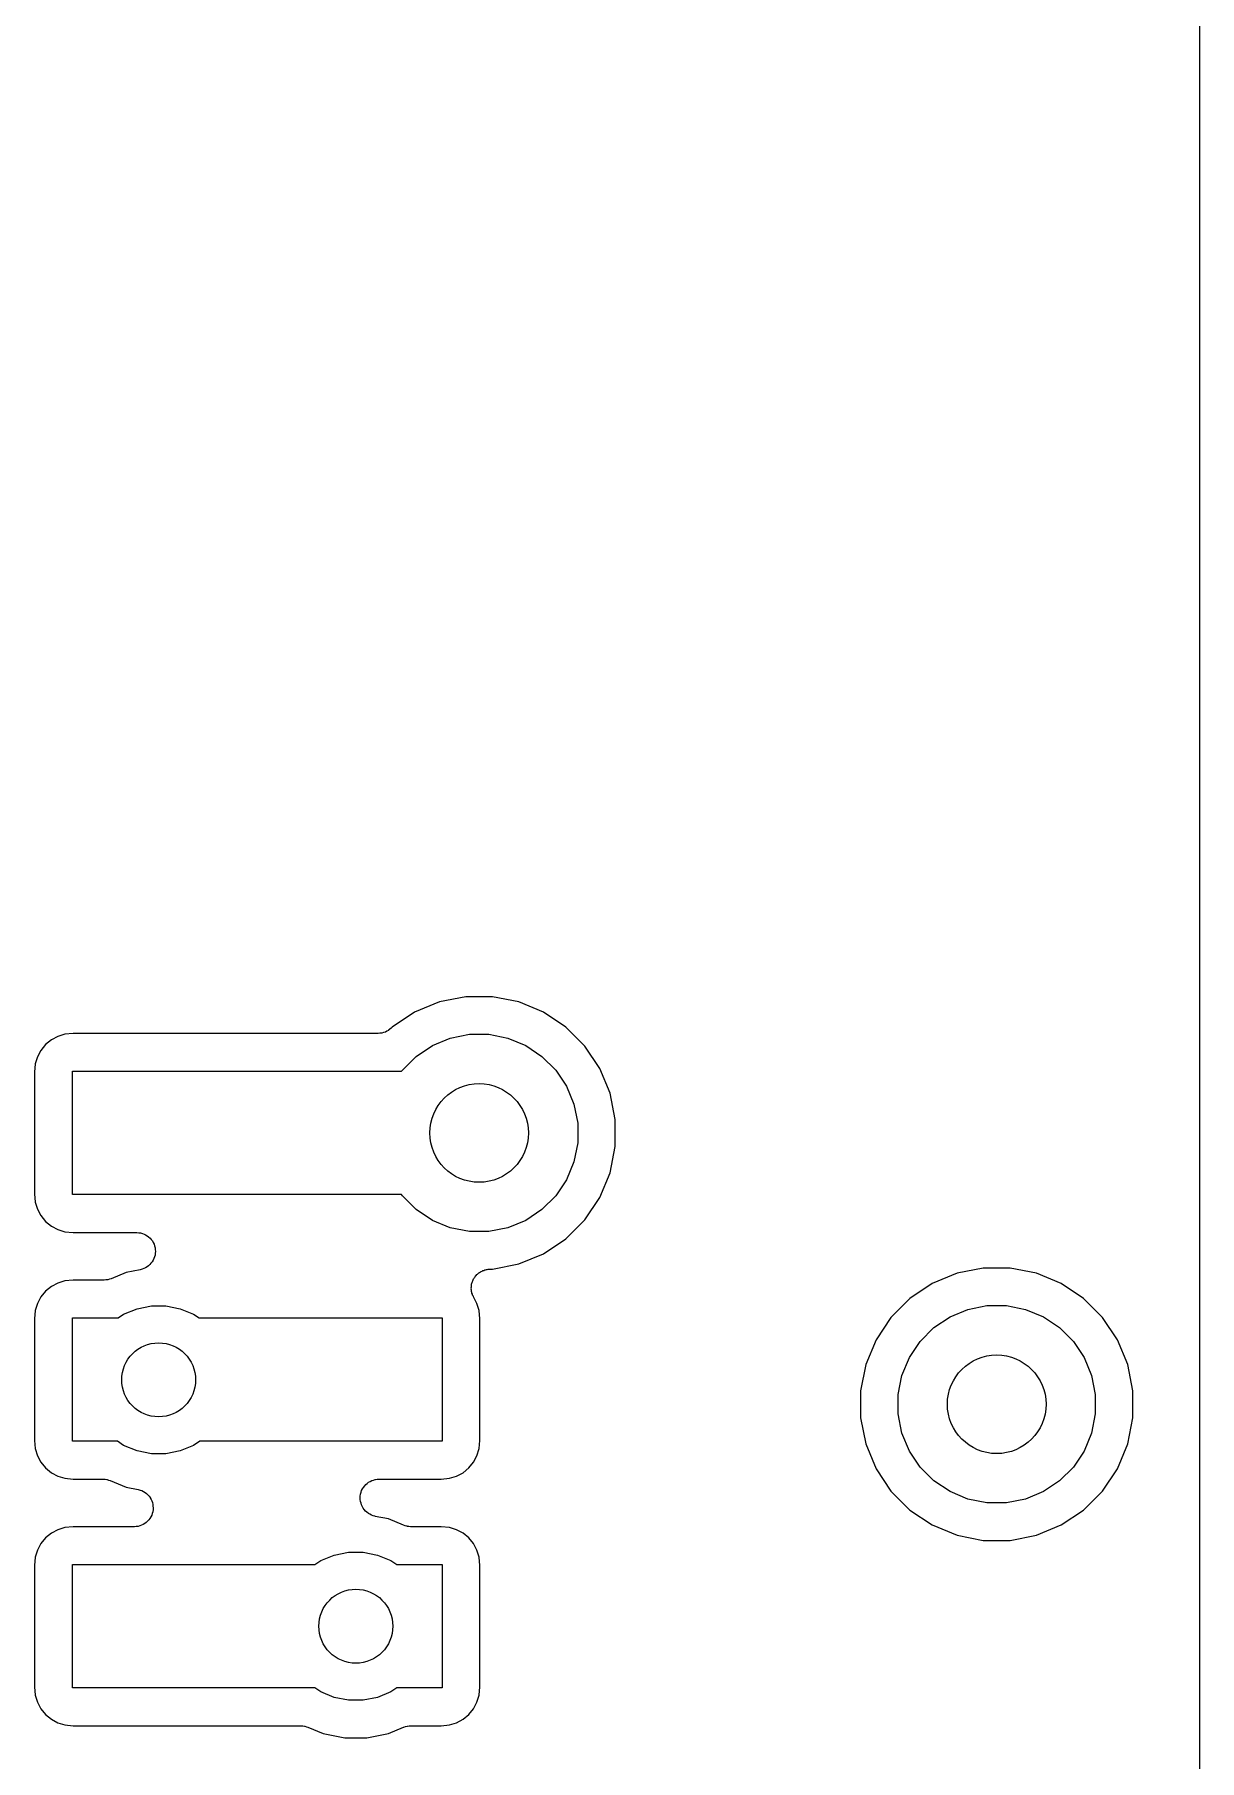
# Model space of a CAD drawing. Extents: x 0.48 to 2.43, y -7.79 to -4.85.
# Drawn here: x 2.2479 to 2.434, y -5.8482 to -5.5727 of the extents above; entities that cross this region are included whole.
import ezdxf

# ---------------------------------------------------------------- set-up
doc = ezdxf.new("R2010")
doc.units = 0
doc.header["$MEASUREMENT"] = 0
doc.layers.add('BLACK', color=7, linetype='CONTINUOUS')

msp = doc.modelspace()

# ---------------------------------------------------------------- linework, layer by layer
at = {"layer": 'BLACK', "linetype": 'CONTINUOUS'}
for p, q in [((2.43396, -5.47261), (2.43396, -6.21998)), ((2.31255, -5.72712), (2.3086, -5.72876)), ((2.31676, -5.72628), (2.31255, -5.72712)), ((2.32104, -5.72628), (2.31676, -5.72628)), ((2.32524, -5.72712), (2.32104, -5.72628)), ((2.3292, -5.72876), (2.32524, -5.72712)), ((2.3086, -5.72876), (2.30503, -5.73114)), ((2.33276, -5.73114), (2.3292, -5.72876)), ((2.25059, -5.73318), (2.24967, -5.73393)), ((2.25163, -5.73262), (2.25059, -5.73318)), ((2.25276, -5.73228), (2.25163, -5.73262)), ((2.25408, -5.73215), (2.25276, -5.73228)), ((2.30278, -5.73215), (2.25408, -5.73215)), ((2.30306, -5.73212), (2.30278, -5.73215)), ((2.30334, -5.73209), (2.30306, -5.73212)), ((2.30335, -5.73209), (2.30334, -5.73209)), ((2.30337, -5.73209), (2.30335, -5.73209)), ((2.30363, -5.73201), (2.30337, -5.73209)), ((2.3039, -5.73193), (2.30363, -5.73201)), ((2.30391, -5.73192), (2.3039, -5.73193)), ((2.30393, -5.73192), (2.30391, -5.73192)), ((2.30417, -5.73179), (2.30393, -5.73192)), ((2.30442, -5.73166), (2.30417, -5.73179)), ((2.30443, -5.73165), (2.30442, -5.73166)), ((2.30444, -5.73164), (2.30443, -5.73165)), ((2.30466, -5.73147), (2.30444, -5.73164)), ((2.30488, -5.7313), (2.30466, -5.73147)), ((2.3049, -5.73127), (2.30488, -5.7313)), ((2.30491, -5.73127), (2.3049, -5.73127)), ((2.3049, -5.73127), (2.3049, -5.73127)), ((2.3049, -5.73127), (2.3049, -5.73127)), ((2.30503, -5.73114), (2.30491, -5.73127)), ((2.31144, -5.73408), (2.3143, -5.73289)), ((2.3143, -5.73289), (2.31735, -5.73228)), ((2.31735, -5.73228), (2.32045, -5.73228)), ((2.32045, -5.73228), (2.32349, -5.73289)), ((2.32349, -5.73289), (2.32636, -5.73408)), ((2.33579, -5.73417), (2.33276, -5.73114)), ((2.24837, -5.73588), (2.24802, -5.73701)), ((2.24892, -5.73484), (2.24837, -5.73588)), ((2.24967, -5.73393), (2.24892, -5.73484)), ((2.30667, -5.73799), (2.30886, -5.7358)), ((2.30886, -5.7358), (2.31144, -5.73408)), ((2.32636, -5.73408), (2.32894, -5.7358)), ((2.32894, -5.7358), (2.33113, -5.73799)), ((2.33817, -5.73773), (2.33579, -5.73417)), ((2.24802, -5.73701), (2.24789, -5.73834)), ((2.24789, -5.73834), (2.24789, -5.75773)), ((2.25394, -5.75787), (2.25394, -5.73819)), ((2.25394, -5.73819), (2.30653, -5.73819)), ((2.30653, -5.73819), (2.30667, -5.73799)), ((2.33113, -5.73799), (2.33285, -5.74057)), ((2.33981, -5.74169), (2.33817, -5.73773)), ((2.33285, -5.74057), (2.33404, -5.74344)), ((2.34065, -5.74589), (2.33981, -5.74169)), ((2.33404, -5.74344), (2.33465, -5.74648)), ((2.33465, -5.74648), (2.33465, -5.74958)), ((2.34065, -5.75017), (2.34065, -5.74589)), ((2.33465, -5.74958), (2.33404, -5.75263)), ((2.33981, -5.75438), (2.34065, -5.75017)), ((2.33404, -5.75263), (2.33285, -5.75549)), ((2.33285, -5.75549), (2.33113, -5.75807)), ((2.33817, -5.75833), (2.33981, -5.75438)), ((2.24789, -5.75773), (2.24802, -5.75905)), ((2.30653, -5.75787), (2.25394, -5.75787)), ((2.30667, -5.75807), (2.30653, -5.75787)), ((2.30886, -5.76026), (2.30667, -5.75807)), ((2.33113, -5.75807), (2.32894, -5.76026)), ((2.33579, -5.7619), (2.33817, -5.75833)), ((2.24802, -5.75905), (2.24837, -5.76018)), ((2.24837, -5.76018), (2.24892, -5.76122)), ((2.24892, -5.76122), (2.24967, -5.76214)), ((2.31144, -5.76199), (2.30886, -5.76026)), ((2.32894, -5.76026), (2.32636, -5.76199)), ((2.24967, -5.76214), (2.25059, -5.76289)), ((2.25059, -5.76289), (2.25163, -5.76344)), ((2.25163, -5.76344), (2.25276, -5.76379)), ((2.25276, -5.76379), (2.25408, -5.76392)), ((2.25408, -5.76392), (2.2642, -5.76392)), ((2.2642, -5.76392), (2.26424, -5.76392)), ((2.26424, -5.76392), (2.26424, -5.76392)), ((2.26424, -5.76392), (2.26424, -5.76392)), ((2.26424, -5.76392), (2.26424, -5.76392)), ((2.26424, -5.76392), (2.26455, -5.76395)), ((2.26455, -5.76395), (2.26482, -5.76398)), ((2.26482, -5.76398), (2.26482, -5.76398)), ((2.26482, -5.76398), (2.26482, -5.76398)), ((2.26482, -5.76398), (2.26512, -5.76408)), ((2.26512, -5.76408), (2.26538, -5.76416)), ((2.3143, -5.76317), (2.31144, -5.76199)), ((2.31735, -5.76378), (2.3143, -5.76317)), ((2.32045, -5.76378), (2.31735, -5.76378)), ((2.32349, -5.76317), (2.32045, -5.76378)), ((2.32636, -5.76199), (2.32349, -5.76317)), ((2.33276, -5.76492), (2.33579, -5.7619)), ((2.26538, -5.76416), (2.26538, -5.76416)), ((2.26538, -5.76416), (2.26538, -5.76416)), ((2.26538, -5.76416), (2.26563, -5.7643)), ((2.26563, -5.7643), (2.26589, -5.76444)), ((2.26589, -5.76444), (2.26589, -5.76444)), ((2.26589, -5.76444), (2.2659, -5.76444)), ((2.2659, -5.76444), (2.26612, -5.76463)), ((2.26612, -5.76463), (2.26634, -5.76482)), ((2.26634, -5.76482), (2.26634, -5.76482)), ((2.26634, -5.76482), (2.26634, -5.76482)), ((2.26634, -5.76482), (2.26653, -5.76505)), ((2.26653, -5.76505), (2.26671, -5.76527)), ((2.26671, -5.76527), (2.26671, -5.76527)), ((2.26671, -5.76527), (2.26671, -5.76527)), ((2.26671, -5.76527), (2.26685, -5.76553)), ((2.26685, -5.76553), (2.26698, -5.76579)), ((2.26698, -5.76579), (2.26698, -5.76579)), ((2.26698, -5.76579), (2.26698, -5.76579)), ((2.26698, -5.76579), (2.26706, -5.76606)), ((2.26706, -5.76606), (2.26715, -5.76635)), ((2.26715, -5.76635), (2.26715, -5.76635)), ((2.26715, -5.76635), (2.26715, -5.76636)), ((2.26715, -5.76636), (2.26717, -5.76662)), ((2.26717, -5.76662), (2.2672, -5.76694)), ((2.3292, -5.7673), (2.33276, -5.76492)), ((2.26562, -5.76955), (2.26535, -5.76969)), ((2.26586, -5.76942), (2.26562, -5.76955)), ((2.2661, -5.76922), (2.26586, -5.76941)), ((2.26586, -5.76941), (2.26586, -5.76942)), ((2.26586, -5.76942), (2.26586, -5.76942)), ((2.26631, -5.76905), (2.2661, -5.76922)), ((2.26632, -5.76905), (2.26631, -5.76905)), ((2.26649, -5.76883), (2.26632, -5.76904)), ((2.26632, -5.76904), (2.26632, -5.76905)), ((2.26669, -5.7686), (2.26649, -5.76883)), ((2.26682, -5.76835), (2.26669, -5.76859)), ((2.26669, -5.76859), (2.26669, -5.76859)), ((2.26669, -5.76859), (2.26669, -5.7686)), ((2.26697, -5.76808), (2.26682, -5.76835)), ((2.26706, -5.76779), (2.26697, -5.76808)), ((2.26697, -5.76808), (2.26697, -5.76808)), ((2.26697, -5.76808), (2.26697, -5.76808)), ((2.26714, -5.76752), (2.26706, -5.76779)), ((2.26717, -5.7672), (2.26714, -5.76752)), ((2.26714, -5.76752), (2.26714, -5.76752)), ((2.26714, -5.76752), (2.26714, -5.76752)), ((2.2672, -5.76694), (2.26717, -5.7672)), ((2.2672, -5.76694), (2.2672, -5.76694)), ((2.2672, -5.76694), (2.2672, -5.76694)), ((2.32104, -5.76978), (2.32524, -5.76894)), ((2.32524, -5.76894), (2.3292, -5.7673)), ((2.39943, -5.76959), (2.39523, -5.77043)), ((2.40372, -5.76959), (2.39943, -5.76959)), ((2.40792, -5.77043), (2.40372, -5.76959)), ((2.25163, -5.77199), (2.25059, -5.77255)), ((2.25276, -5.77165), (2.25163, -5.77199)), ((2.25408, -5.77152), (2.25276, -5.77165)), ((2.25902, -5.77152), (2.25408, -5.77152)), ((2.25929, -5.77149), (2.25902, -5.77152)), ((2.25956, -5.77147), (2.25929, -5.77149)), ((2.25958, -5.77146), (2.25956, -5.77147)), ((2.2596, -5.77146), (2.25958, -5.77146)), ((2.25986, -5.77138), (2.2596, -5.77146)), ((2.26012, -5.7713), (2.25986, -5.77138)), ((2.26016, -5.77129), (2.26012, -5.7713)), ((2.26252, -5.77031), (2.26016, -5.77129)), ((2.26016, -5.77129), (2.26016, -5.77129)), ((2.26016, -5.77129), (2.26016, -5.77129)), ((2.26016, -5.77129), (2.26016, -5.77129)), ((2.26478, -5.76986), (2.26252, -5.77031)), ((2.26479, -5.76986), (2.26478, -5.76986)), ((2.26478, -5.76986), (2.26478, -5.76986)), ((2.26478, -5.76986), (2.26478, -5.76986)), ((2.26506, -5.76978), (2.26479, -5.76986)), ((2.26534, -5.76969), (2.26506, -5.76978)), ((2.26535, -5.76969), (2.26534, -5.76969)), ((2.26535, -5.76969), (2.26535, -5.76969)), ((2.31766, -5.77245), (2.31769, -5.77232)), ((2.31769, -5.77232), (2.3177, -5.77218)), ((2.3177, -5.77218), (2.31775, -5.77203)), ((2.31775, -5.77203), (2.31778, -5.77188)), ((2.31778, -5.77188), (2.31784, -5.77175)), ((2.31784, -5.77175), (2.31788, -5.77162)), ((2.31788, -5.77162), (2.31795, -5.77148)), ((2.31795, -5.77148), (2.31801, -5.77134)), ((2.31801, -5.77134), (2.31809, -5.77122)), ((2.31809, -5.77122), (2.31816, -5.7711)), ((2.31816, -5.7711), (2.31825, -5.77098)), ((2.31825, -5.77098), (2.31834, -5.77086)), ((2.31834, -5.77086), (2.31844, -5.77076)), ((2.31844, -5.77076), (2.31853, -5.77065)), ((2.31853, -5.77065), (2.31865, -5.77055)), ((2.31865, -5.77055), (2.31876, -5.77045)), ((2.31876, -5.77045), (2.31887, -5.77037)), ((2.31887, -5.77037), (2.31898, -5.77028)), ((2.31898, -5.77028), (2.31912, -5.77021)), ((2.31912, -5.77021), (2.31925, -5.77012)), ((2.31925, -5.77012), (2.31938, -5.77007)), ((2.31938, -5.77007), (2.3195, -5.77001)), ((2.3195, -5.77001), (2.31965, -5.76996)), ((2.31965, -5.76996), (2.31979, -5.7699)), ((2.31979, -5.7699), (2.31993, -5.76988)), ((2.31993, -5.76988), (2.32006, -5.76984)), ((2.32006, -5.76984), (2.32021, -5.76982)), ((2.32021, -5.76982), (2.32036, -5.76979)), ((2.32036, -5.76979), (2.3205, -5.76979)), ((2.3205, -5.76979), (2.32064, -5.76978)), ((2.32064, -5.76978), (2.32104, -5.76978)), ((2.39127, -5.77207), (2.38771, -5.77445)), ((2.39523, -5.77043), (2.39127, -5.77207)), ((2.41188, -5.77207), (2.40792, -5.77043)), ((2.41544, -5.77445), (2.41188, -5.77207)), ((2.24892, -5.77421), (2.24837, -5.77525)), ((2.24967, -5.7733), (2.24892, -5.77421)), ((2.25059, -5.77255), (2.24967, -5.7733)), ((2.31764, -5.77276), (2.31766, -5.77261)), ((2.31766, -5.7729), (2.31764, -5.77276)), ((2.31765, -5.77304), (2.31766, -5.7729)), ((2.31768, -5.77319), (2.31765, -5.77304)), ((2.31766, -5.77261), (2.31766, -5.77245)), ((2.3177, -5.77334), (2.31768, -5.77319)), ((2.31773, -5.77348), (2.3177, -5.77334)), ((2.31776, -5.77361), (2.31773, -5.77348)), ((2.31782, -5.77376), (2.31776, -5.77361)), ((2.31786, -5.7739), (2.31782, -5.77376)), ((2.31793, -5.77403), (2.31786, -5.7739)), ((2.31798, -5.77416), (2.31793, -5.77403)), ((2.318, -5.77419), (2.31798, -5.77416)), ((2.31856, -5.77525), (2.318, -5.77419)), ((2.38771, -5.77445), (2.38468, -5.77748)), ((2.41847, -5.77747), (2.41544, -5.77445)), ((2.24802, -5.77638), (2.24789, -5.77771)), ((2.24789, -5.77771), (2.24789, -5.7971)), ((2.24837, -5.77525), (2.24802, -5.77638)), ((2.25394, -5.79724), (2.25394, -5.77756)), ((2.25394, -5.77756), (2.26124, -5.77756)), ((2.26124, -5.77756), (2.26212, -5.77697)), ((2.26212, -5.77697), (2.26427, -5.77608)), ((2.26427, -5.77608), (2.26655, -5.77563)), ((2.26655, -5.77563), (2.26888, -5.77563)), ((2.26888, -5.77563), (2.27116, -5.77608)), ((2.27116, -5.77608), (2.27331, -5.77697)), ((2.27331, -5.77697), (2.27419, -5.77756)), ((2.27419, -5.77756), (2.31299, -5.77756)), ((2.31299, -5.77756), (2.31299, -5.79724)), ((2.31891, -5.77638), (2.31856, -5.77525)), ((2.31904, -5.77771), (2.31891, -5.77638)), ((2.31904, -5.7971), (2.31904, -5.77771)), ((2.38468, -5.77748), (2.3823, -5.78104)), ((2.39154, -5.77911), (2.39412, -5.77738)), ((2.39412, -5.77738), (2.39698, -5.7762)), ((2.39698, -5.7762), (2.40002, -5.77559)), ((2.40002, -5.77559), (2.40313, -5.77559)), ((2.40313, -5.77559), (2.40617, -5.7762)), ((2.40617, -5.7762), (2.40903, -5.77738)), ((2.40903, -5.77738), (2.41161, -5.77911)), ((2.42085, -5.78104), (2.41847, -5.77747)), ((2.38934, -5.7813), (2.39154, -5.77911)), ((2.41161, -5.77911), (2.41381, -5.7813)), ((2.3823, -5.78104), (2.38066, -5.78499)), ((2.38762, -5.78388), (2.38934, -5.7813)), ((2.41381, -5.7813), (2.41553, -5.78388)), ((2.42249, -5.78499), (2.42085, -5.78104)), ((2.38066, -5.78499), (2.37983, -5.7892)), ((2.38643, -5.78675), (2.38762, -5.78388)), ((2.41553, -5.78388), (2.41672, -5.78675)), ((2.42332, -5.7892), (2.42249, -5.78499)), ((2.38583, -5.78979), (2.38643, -5.78675)), ((2.41672, -5.78675), (2.41732, -5.78979)), ((2.37983, -5.7892), (2.37983, -5.79348)), ((2.38583, -5.79289), (2.38583, -5.78979)), ((2.41732, -5.78979), (2.41732, -5.79289)), ((2.42332, -5.79348), (2.42332, -5.7892)), ((2.37983, -5.79348), (2.38066, -5.79768)), ((2.38643, -5.79593), (2.38583, -5.79289)), ((2.41732, -5.79289), (2.41672, -5.79593)), ((2.42249, -5.79768), (2.42332, -5.79348)), ((2.24789, -5.7971), (2.24802, -5.79842)), ((2.31891, -5.79842), (2.31904, -5.7971)), ((2.38762, -5.7988), (2.38643, -5.79593)), ((2.41672, -5.79593), (2.41553, -5.7988)), ((2.24802, -5.79842), (2.24837, -5.79955)), ((2.24837, -5.79955), (2.24892, -5.80059)), ((2.26113, -5.79724), (2.25394, -5.79724)), ((2.26212, -5.7979), (2.26113, -5.79724)), ((2.26427, -5.79879), (2.26212, -5.7979)), ((2.26655, -5.79925), (2.26427, -5.79879)), ((2.26888, -5.79925), (2.26655, -5.79925)), ((2.27116, -5.79879), (2.26888, -5.79925)), ((2.27331, -5.7979), (2.27116, -5.79879)), ((2.2743, -5.79724), (2.27331, -5.7979)), ((2.31299, -5.79724), (2.2743, -5.79724)), ((2.31801, -5.80059), (2.31856, -5.79955)), ((2.31856, -5.79955), (2.31891, -5.79842)), ((2.38066, -5.79768), (2.3823, -5.80164)), ((2.38934, -5.80138), (2.38762, -5.7988)), ((2.41553, -5.7988), (2.41381, -5.80138)), ((2.42085, -5.80164), (2.42249, -5.79768)), ((2.24892, -5.80059), (2.24967, -5.80151)), ((2.24967, -5.80151), (2.25059, -5.80226)), ((2.25059, -5.80226), (2.25163, -5.80281)), ((2.3153, -5.80281), (2.31634, -5.80226)), ((2.31634, -5.80226), (2.31726, -5.80151)), ((2.31726, -5.80151), (2.31801, -5.80059)), ((2.3823, -5.80164), (2.38468, -5.8052)), ((2.39154, -5.80357), (2.38934, -5.80138)), ((2.41381, -5.80138), (2.41161, -5.80357)), ((2.41847, -5.8052), (2.42085, -5.80164)), ((2.25163, -5.80281), (2.25276, -5.80316)), ((2.25276, -5.80316), (2.25408, -5.80329)), ((2.25408, -5.80329), (2.25884, -5.80329)), ((2.25884, -5.80329), (2.25885, -5.80329)), ((2.25885, -5.80329), (2.25885, -5.80329)), ((2.25885, -5.80329), (2.25885, -5.80329)), ((2.25885, -5.80329), (2.25889, -5.80329)), ((2.25889, -5.80329), (2.25916, -5.80332)), ((2.25916, -5.80332), (2.25943, -5.80335)), ((2.25943, -5.80335), (2.25945, -5.80335)), ((2.25945, -5.80335), (2.25947, -5.80335)), ((2.25947, -5.80335), (2.25973, -5.80344)), ((2.25973, -5.80344), (2.25999, -5.80352)), ((2.25999, -5.80352), (2.26252, -5.80456)), ((2.26252, -5.80456), (2.26443, -5.80494)), ((2.26443, -5.80494), (2.26447, -5.80495)), ((2.26447, -5.80495), (2.26477, -5.80505)), ((2.26477, -5.80505), (2.26503, -5.80513)), ((2.26503, -5.80513), (2.26503, -5.80513)), ((2.26503, -5.80513), (2.26503, -5.80513)), ((2.26503, -5.80513), (2.26528, -5.80527)), ((2.26528, -5.80527), (2.26554, -5.80541)), ((2.26554, -5.80541), (2.26554, -5.80541)), ((2.26554, -5.80541), (2.26554, -5.80541)), ((2.26554, -5.80541), (2.26577, -5.8056)), ((2.29997, -5.80568), (2.30006, -5.80537)), ((2.30006, -5.80537), (2.30014, -5.80513)), ((2.30014, -5.80512), (2.3003, -5.80483)), ((2.30014, -5.80513), (2.30014, -5.80512)), ((2.30014, -5.80512), (2.30014, -5.80512)), ((2.3003, -5.80483), (2.30042, -5.80461)), ((2.30042, -5.80461), (2.30063, -5.80436)), ((2.30042, -5.80461), (2.30042, -5.80461)), ((2.30042, -5.80461), (2.30042, -5.80461)), ((2.30063, -5.80436), (2.30079, -5.80416)), ((2.30079, -5.80416), (2.30102, -5.80397)), ((2.30079, -5.80416), (2.30079, -5.80416)), ((2.30079, -5.80416), (2.30079, -5.80416)), ((2.30102, -5.80397), (2.30125, -5.80379)), ((2.30125, -5.80379), (2.3015, -5.80365)), ((2.30125, -5.80379), (2.30125, -5.80379)), ((2.30125, -5.80379), (2.30125, -5.80379)), ((2.3015, -5.80365), (2.30176, -5.80351)), ((2.30176, -5.80351), (2.30176, -5.80351)), ((2.30176, -5.80351), (2.30177, -5.80351)), ((2.30177, -5.80351), (2.30204, -5.80343)), ((2.30204, -5.80343), (2.30232, -5.80334)), ((2.30232, -5.80334), (2.30233, -5.80334)), ((2.30233, -5.80334), (2.3026, -5.80332)), ((2.30233, -5.80334), (2.30233, -5.80334)), ((2.3026, -5.80332), (2.30291, -5.80329)), ((2.30291, -5.80329), (2.31284, -5.80329)), ((2.31284, -5.80329), (2.31417, -5.80316)), ((2.31417, -5.80316), (2.3153, -5.80281)), ((2.38468, -5.8052), (2.38771, -5.80823)), ((2.39412, -5.80529), (2.39154, -5.80357)), ((2.39698, -5.80648), (2.39412, -5.80529)), ((2.40903, -5.80529), (2.40617, -5.80648)), ((2.41161, -5.80357), (2.40903, -5.80529)), ((2.41544, -5.80823), (2.41847, -5.8052)), ((2.26577, -5.8056), (2.26599, -5.80579)), ((2.26599, -5.80579), (2.26599, -5.80579)), ((2.26599, -5.80579), (2.26599, -5.80579)), ((2.26599, -5.80579), (2.26618, -5.80602)), ((2.26618, -5.80602), (2.26635, -5.80624)), ((2.26635, -5.80624), (2.26636, -5.80624)), ((2.26636, -5.80624), (2.26636, -5.80625)), ((2.26636, -5.80625), (2.2665, -5.80652)), ((2.2665, -5.80652), (2.26663, -5.80676)), ((2.26663, -5.80676), (2.26663, -5.80676)), ((2.26663, -5.80676), (2.26663, -5.80676)), ((2.26663, -5.80676), (2.26671, -5.80704)), ((2.26671, -5.80704), (2.26679, -5.80732)), ((2.26682, -5.80816), (2.26678, -5.80849)), ((2.26679, -5.80732), (2.26679, -5.80732)), ((2.26679, -5.80732), (2.26679, -5.80733)), ((2.26679, -5.80733), (2.26681, -5.80757)), ((2.26681, -5.80757), (2.26684, -5.80791)), ((2.26684, -5.80791), (2.26682, -5.80816)), ((2.26684, -5.80791), (2.26684, -5.80791)), ((2.26684, -5.80791), (2.26684, -5.80791)), ((2.29991, -5.80626), (2.29993, -5.806)), ((2.29991, -5.80627), (2.29991, -5.80626)), ((2.29993, -5.80656), (2.29991, -5.80627)), ((2.29991, -5.80627), (2.29991, -5.80627)), ((2.29993, -5.806), (2.29997, -5.80568)), ((2.29996, -5.80685), (2.29993, -5.80656)), ((2.30004, -5.80712), (2.29996, -5.80685)), ((2.29996, -5.80685), (2.29996, -5.80685)), ((2.29996, -5.80685), (2.29996, -5.80685)), ((2.29997, -5.80568), (2.29997, -5.80568)), ((2.29997, -5.80568), (2.29997, -5.80568)), ((2.30012, -5.80741), (2.30004, -5.80712)), ((2.30024, -5.80763), (2.30012, -5.80741)), ((2.30012, -5.80741), (2.30012, -5.80741)), ((2.30012, -5.80741), (2.30012, -5.80741)), ((2.30039, -5.80793), (2.30024, -5.80763)), ((2.3004, -5.80793), (2.30039, -5.80793)), ((2.30056, -5.80813), (2.3004, -5.80793)), ((2.3004, -5.80793), (2.3004, -5.80793)), ((2.30076, -5.80838), (2.30056, -5.80813)), ((2.40002, -5.80709), (2.39698, -5.80648)), ((2.40313, -5.80709), (2.40002, -5.80709)), ((2.40617, -5.80648), (2.40313, -5.80709)), ((2.25408, -5.81089), (2.25276, -5.81102)), ((2.26384, -5.81089), (2.25408, -5.81089)), ((2.26415, -5.81086), (2.26384, -5.81089)), ((2.26442, -5.81083), (2.26415, -5.81086)), ((2.26443, -5.81083), (2.26442, -5.81083)), ((2.26471, -5.81074), (2.26443, -5.81083)), ((2.26443, -5.81083), (2.26443, -5.81083)), ((2.26499, -5.81066), (2.26471, -5.81074)), ((2.26524, -5.81053), (2.26499, -5.81066)), ((2.26499, -5.81066), (2.26499, -5.81066)), ((2.26499, -5.81066), (2.26499, -5.81066)), ((2.2655, -5.81039), (2.26524, -5.81053)), ((2.26574, -5.81019), (2.2655, -5.81038)), ((2.2655, -5.81038), (2.2655, -5.81038)), ((2.2655, -5.81038), (2.2655, -5.81039)), ((2.26596, -5.81002), (2.26574, -5.81019)), ((2.26614, -5.8098), (2.26596, -5.81001)), ((2.26596, -5.81001), (2.26596, -5.81002)), ((2.26596, -5.81002), (2.26596, -5.81002)), ((2.26633, -5.80957), (2.26614, -5.8098)), ((2.26647, -5.8093), (2.26633, -5.80956)), ((2.26633, -5.80956), (2.26633, -5.80956)), ((2.26633, -5.80956), (2.26633, -5.80957)), ((2.26661, -5.80905), (2.26647, -5.8093)), ((2.2667, -5.80876), (2.26661, -5.80905)), ((2.26661, -5.80905), (2.26661, -5.80905)), ((2.26661, -5.80905), (2.26661, -5.80905)), ((2.26678, -5.80849), (2.2667, -5.80876)), ((2.26678, -5.80849), (2.26678, -5.80849)), ((2.26678, -5.80849), (2.26678, -5.80849)), ((2.30076, -5.80839), (2.30076, -5.80838)), ((2.30096, -5.80855), (2.30076, -5.80839)), ((2.30076, -5.80839), (2.30076, -5.80839)), ((2.30121, -5.80876), (2.30096, -5.80855)), ((2.30147, -5.8089), (2.30121, -5.80876)), ((2.30121, -5.80876), (2.30121, -5.80876)), ((2.30121, -5.80876), (2.30121, -5.80876)), ((2.30172, -5.80904), (2.30147, -5.8089)), ((2.30172, -5.80905), (2.30172, -5.80904)), ((2.30172, -5.80904), (2.30172, -5.80904)), ((2.302, -5.80913), (2.30172, -5.80905)), ((2.30228, -5.80922), (2.302, -5.80913)), ((2.30232, -5.80923), (2.30228, -5.80922)), ((2.30228, -5.80922), (2.30228, -5.80922)), ((2.30228, -5.80922), (2.30228, -5.80922)), ((2.30228, -5.80922), (2.30228, -5.80922)), ((2.30441, -5.80965), (2.30232, -5.80923)), ((2.30685, -5.81066), (2.30441, -5.80965)), ((2.30711, -5.81074), (2.30685, -5.81066)), ((2.30738, -5.81082), (2.30711, -5.81074)), ((2.30739, -5.81082), (2.30738, -5.81082)), ((2.30741, -5.81083), (2.30739, -5.81082)), ((2.30768, -5.81085), (2.30741, -5.81083)), ((2.30796, -5.81089), (2.30768, -5.81085)), ((2.30799, -5.81089), (2.30796, -5.81089)), ((2.308, -5.81089), (2.30799, -5.81089)), ((2.30799, -5.81089), (2.30799, -5.81089)), ((2.30799, -5.81089), (2.30799, -5.81089)), ((2.31284, -5.81089), (2.308, -5.81089)), ((2.31417, -5.81102), (2.31284, -5.81089)), ((2.38771, -5.80823), (2.39127, -5.81061)), ((2.39127, -5.81061), (2.39523, -5.81225)), ((2.40792, -5.81225), (2.41188, -5.81061)), ((2.41188, -5.81061), (2.41544, -5.80823)), ((2.24892, -5.81358), (2.24837, -5.81462)), ((2.24967, -5.81267), (2.24892, -5.81358)), ((2.25059, -5.81192), (2.24967, -5.81267)), ((2.25163, -5.81136), (2.25059, -5.81192)), ((2.25276, -5.81102), (2.25163, -5.81136)), ((2.3153, -5.81136), (2.31417, -5.81102)), ((2.31634, -5.81192), (2.3153, -5.81136)), ((2.31726, -5.81267), (2.31634, -5.81192)), ((2.31801, -5.81358), (2.31726, -5.81267)), ((2.31856, -5.81462), (2.31801, -5.81358)), ((2.39523, -5.81225), (2.39943, -5.81309)), ((2.39943, -5.81309), (2.40372, -5.81309)), ((2.40372, -5.81309), (2.40792, -5.81225)), ((2.24802, -5.81575), (2.24789, -5.81708)), ((2.24837, -5.81462), (2.24802, -5.81575)), ((2.29268, -5.81693), (2.29362, -5.8163)), ((2.29362, -5.8163), (2.29577, -5.81541)), ((2.29577, -5.81541), (2.29805, -5.81496)), ((2.29805, -5.81496), (2.30038, -5.81496)), ((2.30038, -5.81496), (2.30266, -5.81541)), ((2.30266, -5.81541), (2.30481, -5.8163)), ((2.30481, -5.8163), (2.30574, -5.81693)), ((2.31891, -5.81575), (2.31856, -5.81462)), ((2.31904, -5.81708), (2.31891, -5.81575)), ((2.24789, -5.81708), (2.24789, -5.83647)), ((2.25394, -5.83661), (2.25394, -5.81693)), ((2.25394, -5.81693), (2.29268, -5.81693)), ((2.30574, -5.81693), (2.31299, -5.81693)), ((2.31299, -5.81693), (2.31299, -5.83661)), ((2.31904, -5.83647), (2.31904, -5.81708)), ((2.24789, -5.83647), (2.24802, -5.83779)), ((2.24802, -5.83779), (2.24837, -5.83892)), ((2.29268, -5.83661), (2.25394, -5.83661)), ((2.29362, -5.83724), (2.29268, -5.83661)), ((2.29577, -5.83813), (2.29362, -5.83724)), ((2.29805, -5.83858), (2.29577, -5.83813)), ((2.30266, -5.83813), (2.30038, -5.83858)), ((2.30481, -5.83724), (2.30266, -5.83813)), ((2.30574, -5.83661), (2.30481, -5.83724)), ((2.31299, -5.83661), (2.30574, -5.83661)), ((2.31856, -5.83892), (2.31891, -5.83779)), ((2.31891, -5.83779), (2.31904, -5.83647)), ((2.24837, -5.83892), (2.24892, -5.83996)), ((2.24892, -5.83996), (2.24967, -5.84088)), ((2.24967, -5.84088), (2.25059, -5.84163)), ((2.30038, -5.83858), (2.29805, -5.83858)), ((2.31634, -5.84163), (2.31726, -5.84088)), ((2.31726, -5.84088), (2.31801, -5.83996)), ((2.31801, -5.83996), (2.31856, -5.83892)), ((2.25059, -5.84163), (2.25163, -5.84218)), ((2.25163, -5.84218), (2.25276, -5.84253)), ((2.25276, -5.84253), (2.25408, -5.84266)), ((2.25408, -5.84266), (2.29043, -5.84266)), ((2.29043, -5.84266), (2.29043, -5.84266)), ((2.29043, -5.84266), (2.29043, -5.84266)), ((2.29043, -5.84266), (2.29043, -5.84266)), ((2.29043, -5.84266), (2.29047, -5.84266)), ((2.29047, -5.84266), (2.29074, -5.84269)), ((2.29074, -5.84269), (2.29101, -5.84272)), ((2.29101, -5.84272), (2.29103, -5.84272)), ((2.29103, -5.84272), (2.29105, -5.84272)), ((2.29105, -5.84272), (2.29131, -5.84281)), ((2.29131, -5.84281), (2.29157, -5.84289)), ((2.29157, -5.84289), (2.29402, -5.8439)), ((2.29402, -5.8439), (2.29746, -5.84458)), ((2.30097, -5.84458), (2.30441, -5.8439)), ((2.30441, -5.8439), (2.30685, -5.84289)), ((2.30685, -5.84289), (2.30686, -5.84288)), ((2.30686, -5.84288), (2.30689, -5.84287)), ((2.30686, -5.84288), (2.30686, -5.84288)), ((2.30686, -5.84288), (2.30686, -5.84288)), ((2.30689, -5.84287), (2.30715, -5.84279)), ((2.30715, -5.84279), (2.30742, -5.84271)), ((2.30742, -5.84271), (2.30744, -5.84271)), ((2.30744, -5.84271), (2.30745, -5.84271)), ((2.30745, -5.84271), (2.30773, -5.84268)), ((2.30773, -5.84268), (2.308, -5.84266)), ((2.308, -5.84266), (2.31284, -5.84266)), ((2.31284, -5.84266), (2.31417, -5.84253)), ((2.31417, -5.84253), (2.3153, -5.84218)), ((2.3153, -5.84218), (2.31634, -5.84163)), ((2.29746, -5.84458), (2.30097, -5.84458))]:
    msp.add_line(p, q, dxfattribs=at)
at = {"layer": 'BLACK'}
for centre, radius in [((2.3189, -5.74803), 0.007874), ((2.26772, -5.78744), 0.005906), ((2.40157, -5.79134), 0.007874), ((2.29921, -5.82677), 0.005906)]:
    msp.add_circle(centre, radius, dxfattribs=at)

doc.saveas('drawing.dxf')
